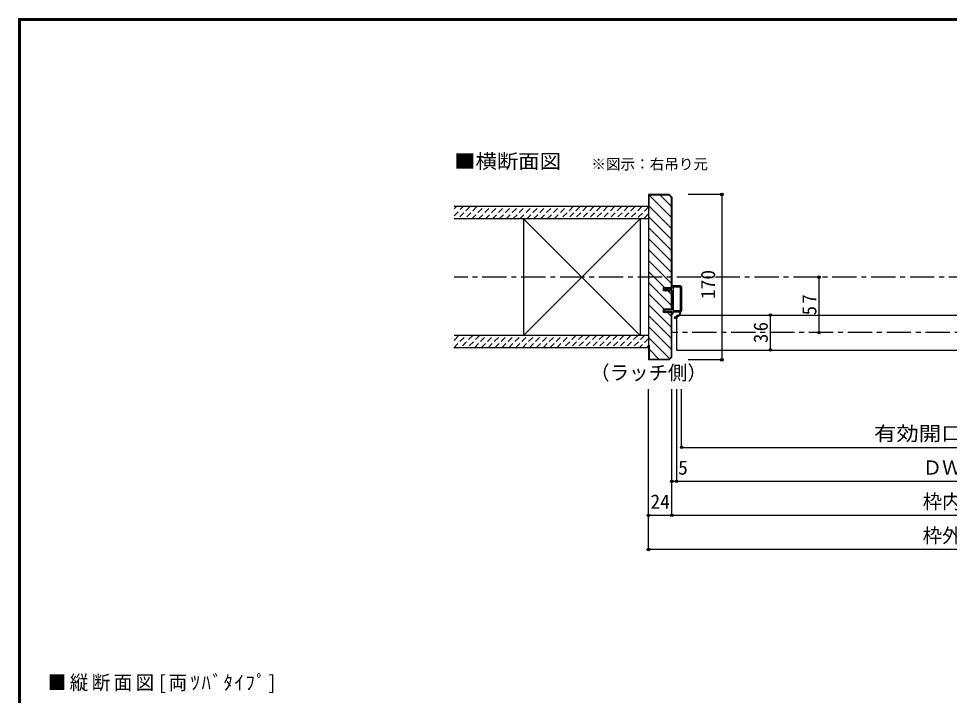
# Model space of a CAD drawing. Units: millimetres at full size, sheet at 1:5. Extents: x -973 to 977, y -718 to 696.
# Drawn here: x -973 to -16, y 0 to 696 of the extents above; entities that cross this region are included whole.
import ezdxf
from ezdxf.enums import TextEntityAlignment as Align

# ---------------------------------------------------------------- set-up
doc = ezdxf.new("R2010")
doc.units = ezdxf.units.MM
doc.header["$LTSCALE"] = 5
doc.header["$PDMODE"] = 32
doc.header["$PDSIZE"] = 2.5
doc.linetypes.add('CHAIN1', pattern=[8, 5, -1, 1, -1])
doc.linetypes.add('DASHED1', pattern=[1.8, 1.2, -0.6])
for name, color, linetype in [('0-0_補助線', 7, 'Continuous'), ('0-1_通り芯', 4, 'CHAIN1'), ('0-3_仕上', 7, 'Continuous'), ('0-4_枠', 3, 'Continuous'), ('0-6_扉', 6, 'Continuous'), ('0-A_文字', 3, 'Continuous'), ('0-B_寸法', 4, 'Continuous'), ('0-C_ﾊｯﾁ', 4, 'DASHED1'), ('F-1_通り芯', 6, 'Continuous')]:
    doc.layers.add(name, color=color, linetype=linetype)
doc.styles.add('ＭＳ ゴシック', font='')
doc.styles.get('ＭＳ ゴシック').set_extended_font_data('MS Gothic')

# ---------------------------------------------------------------- blocks, each defined once
blk = doc.blocks.new('2')
at = {"layer": '0-0_補助線'}
for p, q in [((-9.846, -9.622), (-9.846, 15.078)), ((-8.846, 16.078), (0.354, 16.078)), ((-8.846, 15.878), (0.637, 15.878)), ((-8.446, 14.378), (-8.446, -8.922)), ((-8.146, 14.678), (-1.546, 14.678)), ((-1.246, 14.378), (-1.246, -8.922)), ((0.154, 11.653), (2.154, 11.653)), ((0.154, 11.653), (0.154, -8.497)), ((2.154, 10.953), (2.154, 11.653)), ((3.154, 11.653), (2.512, 10.83)), ((3.154, 11.653), (6.154, 11.653)), ((4.154, 13.753), (4.154, 13.053)), ((5.154, 13.053), (4.512, 13.876)), ((7.154, 13.053), (5.154, 13.053)), ((6.154, 10.953), (6.154, 11.653)), ((7.558, 12.258), (6.516, 10.835)), ((-1.546, -9.222), (-8.146, -9.222)), ((0.154, -8.497), (2.154, -8.497)), ((2.154, -7.797), (2.154, -8.497)), ((3.154, -8.497), (2.512, -7.674)), ((3.154, -8.497), (6.154, -8.497)), ((6.154, -7.797), (6.154, -8.497)), ((7.558, -9.101), (6.516, -7.679)), ((-1.48, -10.622), (-8.846, -10.622)), ((-1.189, -10.85), (-0.732, -12.694)), ((0.354, -12.922), (-0.441, -12.922)), ((4.154, -9.897), (0.154, -9.897)), ((0.154, -9.897), (0.154, -10.622)), ((0.154, -10.622), (0.645, -12.548)), ((4.154, -10.597), (4.154, -9.897)), ((5.154, -9.897), (4.512, -10.72)), ((7.154, -9.897), (5.154, -9.897))]:
    blk.add_line(p, q, dxfattribs=at)
for points in [[(-9.646, 15.078), (-9.646, -9.622), (-9.846, -9.622)], [(4.154, 13.053), (0.154, 13.053), (0.649, 15.723)]]:
    blk.add_lwpolyline(points, dxfattribs=at)
for centre, radius, start, end in [((-8.846, 15.078), 1, 90, 180), ((-8.846, 15.078), 0.8, 90, 180), ((-8.146, 14.378), 0.3, 90, 180), ((-1.546, 14.378), 0.3, 0, 90), ((0.354, 15.778), 0.3, 349.49875, 90), ((2.354, 10.953), 0.2, 180, 322.03043), ((4.354, 13.753), 0.2, 37.96957, 180), ((6.354, 10.953), 0.2, 180, 323.78053), ((7.154, 12.553), 0.5, 323.78053, 90), ((-8.146, -8.922), 0.3, 180, 270), ((-1.546, -8.922), 0.3, 270, 0), ((2.354, -7.797), 0.2, 37.96957, 180), ((6.354, -7.797), 0.2, 36.21947, 180), ((7.154, -9.397), 0.5, 270, 36.21947), ((-8.846, -9.622), 1, 180, 270), ((-2.846, -10.72), 6, 179.06153, 259.29815), ((-2.846, -10.72), 5.3, 178.93757, 259.29815), ((-3.896, -16.272), 0.35, 259.29815, 79.29815), ((-1.48, -10.922), 0.3, 13.9282, 90), ((-0.441, -12.622), 0.3, 193.9282, 270), ((0.354, -12.622), 0.3, 270, 14.29438), ((4.354, -10.597), 0.2, 180, 322.03043)]:
    blk.add_arc(centre, radius, start, end, dxfattribs=at)
blk.add_point((-3.896, -16.622), dxfattribs=at)

msp = doc.modelspace()

# ---------------------------------------------------------------- linework, layer by layer
at = {"layer": '0-1_通り芯'}
for p, q in [((528.653, 430), (-525.347, 430)), ((304.653, 373), (-301.347, 373))]:
    msp.add_line(p, q, dxfattribs=at)
at = {"layer": '0-3_仕上', "color": 2}
for p, q in [((-325.347, 502.5), (-525.347, 502.5)), ((-325.347, 490), (-525.347, 490)), ((-325.347, 370), (-525.347, 370)), ((-325.347, 357.5), (-525.347, 357.5))]:
    msp.add_line(p, q, dxfattribs=at)
at = {"layer": '0-3_仕上'}
for p, q in [((-453.847, 370), (-333.847, 490)), ((-333.847, 370), (-453.847, 490))]:
    msp.add_line(p, q, dxfattribs=at)
at = {"layer": '0-3_仕上', "color": 3}
for p, q in [((-453.847, 490), (-453.847, 370)), ((-333.847, 490), (-333.847, 370))]:
    msp.add_line(p, q, dxfattribs=at)
at = {"layer": '0-4_枠'}
for p, q in [((-325.347, 515), (-325.347, 345)), ((-304.175, 515), (-325.347, 515)), ((-304.383, 514.5), (-301.847, 511.964)), ((-304.175, 515), (-301.347, 512.172)), ((-301.847, 419.5), (-301.847, 511.964)), ((-301.347, 512.172), (-301.347, 419.5)), ((-324.847, 500), (-325.347, 500)), ((-301.347, 415.8), (-309.847, 415.8)), ((-301.847, 397.2), (-301.847, 415.8)), ((-301.347, 397.2), (-301.347, 415.8)), ((-309.847, 393.5), (-309.847, 397.2)), ((-301.347, 397.2), (-309.847, 397.2)), ((-301.347, 393.5), (-309.847, 393.5)), ((-301.847, 348.036), (-301.847, 393.5)), ((-301.347, 347.828), (-301.347, 393.5)), ((-324.847, 360), (-325.347, 360)), ((-324.847, 360), (-324.847, 345.5)), ((-304.175, 345), (-325.347, 345)), ((-304.382, 345.5), (-324.847, 345.5)), ((-304.382, 345.5), (-301.847, 348.036)), ((-304.175, 345), (-301.347, 347.828))]:
    msp.add_line(p, q, dxfattribs=at)
for points in [[(-324.847, 500), (-324.847, 514.5), (-304.383, 514.5)], [(-309.847, 415.8), (-309.847, 419.5), (-301.347, 419.5)]]:
    msp.add_lwpolyline(points, dxfattribs=at)
at = {"layer": '0-6_扉'}
for p, q in [((-296.347, 355), (-296.347, 391)), ((-296.347, 391), (302.653, 391)), ((-296.347, 355), (302.653, 355))]:
    msp.add_line(p, q, dxfattribs=at)
at = {"layer": '0-B_寸法'}
for p, q in [((-249.925, 515), (-284.447, 515)), ((-249.925, 515), (-249.925, 345)), ((-149.925, 373), (-149.925, 430)), ((-199.925, 355), (-199.925, 391)), ((-249.925, 345), (-284.447, 345)), ((-325.347, 150), (-325.347, 315)), ((-301.347, 185), (-301.347, 315)), ((-296.347, 220), (-296.347, 315)), ((-291.347, 255), (-291.347, 315)), ((-291.347, 255), (244.658, 255)), ((304.653, 220), (-301.347, 220)), ((328.653, 185), (-325.347, 185)), ((328.653, 150), (-325.347, 150))]:
    msp.add_line(p, q, dxfattribs=at)
at = {"layer": '0-B_寸法', "color": 7}
for p in [(-249.925, 515), (-149.925, 430), (-199.925, 391), (-149.925, 373), (-199.925, 355), (-249.925, 345), (-291.347, 255), (-301.347, 220), (-296.347, 220), (-325.347, 185), (-301.347, 185), (-325.347, 150)]:
    msp.add_point(p, dxfattribs=at)
at = {"layer": '0-C_ﾊｯﾁ', "linetype": 'Continuous'}
for p, q in [((-325.347, 514.98), (-301.847, 491.48)), ((-313.553, 514.5), (-301.847, 502.794)), ((-324.847, 503.167), (-301.847, 480.166)), ((-325.347, 492.353), (-301.847, 468.853)), ((-325.347, 481.039), (-301.847, 457.539)), ((-325.347, 469.725), (-301.847, 446.225)), ((-325.347, 458.412), (-301.847, 434.912)), ((-325.347, 447.098), (-301.847, 423.598)), ((-325.347, 435.784), (-309.063, 419.5)), ((-325.347, 424.47), (-301.847, 400.97)), ((-325.347, 413.157), (-309.39, 397.2)), ((-305.363, 415.8), (-301.847, 412.284)), ((-325.347, 401.843), (-301.847, 378.343)), ((-305.69, 393.5), (-301.847, 389.657)), ((-325.347, 390.529), (-301.847, 367.029)), ((-325.347, 379.216), (-301.847, 355.716)), ((-325.347, 367.902), (-303.664, 346.219)), ((-324.847, 356.088), (-314.259, 345.5))]:
    msp.add_line(p, q, dxfattribs=at)
at = {"layer": '0-C_ﾊｯﾁ'}
for p, q in [((-525.347, 493.097), (-515.944, 502.5)), ((-525.347, 500.168), (-523.015, 502.5)), ((-508.873, 502.5), (-521.373, 490)), ((-501.802, 502.5), (-514.302, 490)), ((-507.231, 490), (-494.731, 502.5)), ((-500.16, 490), (-487.66, 502.5)), ((-493.089, 490), (-480.589, 502.5)), ((-486.018, 490), (-473.518, 502.5)), ((-478.947, 490), (-466.447, 502.5)), ((-471.876, 490), (-459.376, 502.5)), ((-464.805, 490), (-452.305, 502.5)), ((-457.734, 490), (-445.234, 502.5)), ((-450.662, 490), (-438.162, 502.5)), ((-443.591, 490), (-431.091, 502.5)), ((-436.52, 490), (-424.02, 502.5)), ((-429.449, 490), (-416.949, 502.5)), ((-422.378, 490), (-409.878, 502.5)), ((-402.807, 502.5), (-415.307, 490)), ((-395.736, 502.5), (-408.236, 490)), ((-388.665, 502.5), (-401.165, 490)), ((-381.594, 502.5), (-394.094, 490)), ((-374.523, 502.5), (-387.023, 490)), ((-367.452, 502.5), (-379.952, 490)), ((-360.381, 502.5), (-372.881, 490)), ((-353.31, 502.5), (-365.81, 490)), ((-346.239, 502.5), (-358.739, 490)), ((-339.168, 502.5), (-351.668, 490)), ((-332.096, 502.5), (-344.596, 490)), ((-325.347, 502.178), (-337.525, 490)), ((-325.347, 495.107), (-330.454, 490)), ((-525.736, 357.5), (-513.236, 370)), ((-525.347, 364.96), (-520.307, 370)), ((-506.165, 370), (-518.665, 357.5)), ((-499.094, 370), (-511.594, 357.5)), ((-504.523, 357.5), (-492.023, 370)), ((-497.452, 357.5), (-484.952, 370)), ((-490.381, 357.5), (-477.881, 370)), ((-483.31, 357.5), (-470.81, 370)), ((-476.239, 357.5), (-463.739, 370)), ((-469.168, 357.5), (-456.668, 370)), ((-462.096, 357.5), (-449.596, 370)), ((-455.025, 357.5), (-442.525, 370)), ((-447.954, 357.5), (-435.454, 370)), ((-440.883, 357.5), (-428.383, 370)), ((-433.812, 357.5), (-421.312, 370)), ((-426.741, 357.5), (-414.241, 370)), ((-419.67, 357.5), (-407.17, 370)), ((-400.099, 370), (-412.599, 357.5)), ((-393.028, 370), (-405.528, 357.5)), ((-385.957, 370), (-398.457, 357.5)), ((-378.886, 370), (-391.386, 357.5)), ((-371.815, 370), (-384.315, 357.5)), ((-364.744, 370), (-377.244, 357.5)), ((-357.673, 370), (-370.173, 357.5)), ((-350.601, 370), (-363.101, 357.5)), ((-343.53, 370), (-356.03, 357.5)), ((-336.459, 370), (-348.959, 357.5)), ((-329.388, 370), (-341.888, 357.5)), ((-325.347, 366.97), (-334.817, 357.5)), ((-325.347, 359.899), (-327.746, 357.5))]:
    msp.add_line(p, q, dxfattribs=at)
at = {"layer": 'F-1_通り芯'}
for p, q in [((-973.347, 695.833), (-973.347, -700.833)), ((-973.347, 695.833), (976.653, 695.833)), ((-973.347, 695), (976.653, 695)), ((-973.347, 694.167), (976.653, 694.167)), ((-972.514, 695.833), (-972.514, -700.833)), ((-971.68, 695.833), (-971.68, -700.833))]:
    msp.add_line(p, q, dxfattribs=at)

# ---------------------------------------------------------------- block references
at = {"layer": '0-0_補助線', "xscale": -1}
msp.add_blockref('2', (-301.193, 404.922), dxfattribs=at)

# ---------------------------------------------------------------- texts
at = {"layer": '0-A_文字', "color": 7, "style": 'ＭＳ ゴシック', "width": 1.1}
msp.add_text('■横断面図', height=14.66, dxfattribs=at).set_placement((-525.347, 537.5), align=Align.BOTTOM_LEFT)
at = {"layer": '0-A_文字', "color": 7, "style": 'ＭＳ ゴシック'}
for s, height, p in [('※図示：右吊り元', 11, (-384.193, 537.5)), ('（ラッチ側）', 14.66, (-385.347, 320))]:
    msp.add_text(s, height=height, dxfattribs=at).set_placement(p, align=Align.BOTTOM_LEFT)
at = {"layer": '0-A_文字', "color": 7, "insert": (-943.333, 2.5), "char_height": 14.66, "attachment_point": 7, "style": 'ＭＳ ゴシック'}
msp.add_mtext('\\T1.19;\\W0.95;■縦断面図[両ﾂﾊﾞﾀｲﾌﾟ]', dxfattribs=at)
at = {"layer": '0-B_寸法', "color": 7, "style": 'ＭＳ ゴシック'}
msp.add_text('170', height=14.66, rotation=90, dxfattribs=at).set_placement((-252.425, 407.5), align=Align.BOTTOM_LEFT)
at = {"layer": '0-B_寸法', "color": 7, "style": 'ＭＳ ゴシック', "width": 1.15}
msp.add_text('有効開口寸法＝536', height=14.66, dxfattribs=at).set_placement((-93.347, 257.5), align=Align.BOTTOM_LEFT)
at = {"layer": '0-B_寸法', "color": 7, "style": 'ＭＳ ゴシック'}
for s, p in [('5', (-294.861, 222.5)), ('ＤＷ＝599', (-43.347, 222.5)), ('24', (-323.347, 187.5)), ('枠内＝606', (-43.347, 187.5)), ('枠外＝654', (-43.347, 152.5))]:
    msp.add_text(s, height=14.66, dxfattribs=at).set_placement(p, align=Align.BOTTOM_LEFT)
at = {"layer": '0-B_寸法', "color": 7, "char_height": 14.66, "attachment_point": 7, "rotation": 90, "style": 'ＭＳ ゴシック'}
for s, insert in [('\\T1.27;\\W0.95;57', (-152.425, 390.875)), ('\\T1.27;\\W0.95;36', (-202.425, 362.375))]:
    msp.add_mtext(s, dxfattribs=dict(at, insert=insert))

doc.saveas('drawing.dxf')
